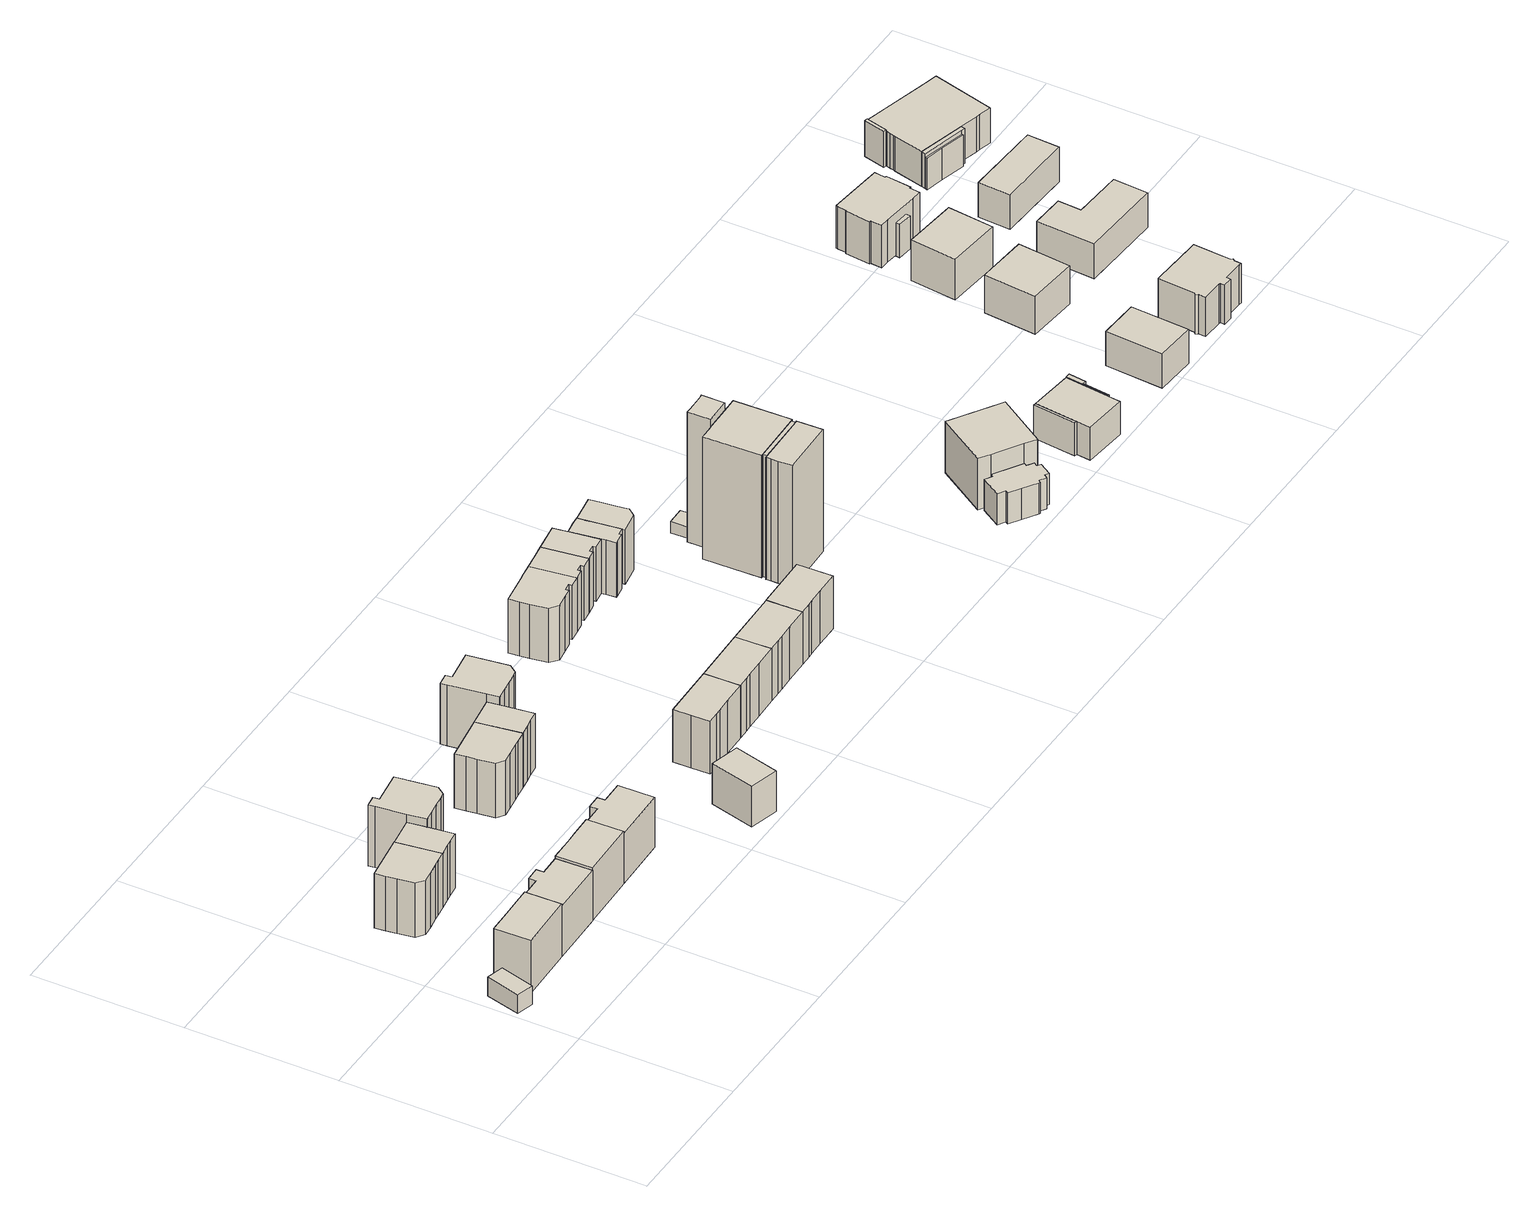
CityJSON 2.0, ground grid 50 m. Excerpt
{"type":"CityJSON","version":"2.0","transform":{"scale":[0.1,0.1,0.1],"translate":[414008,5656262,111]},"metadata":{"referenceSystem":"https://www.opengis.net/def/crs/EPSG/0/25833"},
"CityObjects":{
"building1":{"type":"Building","attributes":{"Dachtyp_tdc":"tdcGableRoof","Gemeindeschluessel":14612000,"Dachneigung":52.96,"QualitaetDacherkennung":8,"Geometrietyp2DReferenz":"3000","measuredHeight":13.03,"function":"31001_9998","roofType":"3100"},"geometry":[{"type":"Solid","lod":"1","boundaries":[[[[0,1,2,3]],[[4,5,6,7]],[[3,5,4,0]],[[2,6,5,3]],[[1,7,6,2]],[[0,4,7,1]]]]}]},
"building2":{"type":"Building","attributes":{"Gemeindeschluessel":14612000,"Geometrietyp2DReferenz":"3000","function":"31001_9998","roofType":"9999"},"children":["building2-1","building2-2"]},
"building2-1":{"type":"BuildingPart","attributes":{"Dachtyp_tdc":"tdcGableRoof","Dachneigung":65.82,"QualitaetDacherkennung":4,"Geometrietyp2DReferenz":"3000","measuredHeight":10.81,"roofType":"3100"},"parents":["building2"],"geometry":[{"type":"Solid","lod":"1","boundaries":[[[[8,9,10,11]],[[12,13,14,15]],[[11,13,12,8]],[[10,14,13,11]],[[9,15,14,10]],[[8,12,15,9]]]]}]},
"building2-2":{"type":"BuildingPart","attributes":{"Dachtyp_tdc":"tdcGableRoof","Dachneigung":36.92,"QualitaetDacherkennung":79,"Geometrietyp2DReferenz":"3000","measuredHeight":21.07,"roofType":"3100"},"parents":["building2"],"geometry":[{"type":"Solid","lod":"1","boundaries":[[[[16,17,18,19,20,21]],[[22,23,12,15,24,25]],[[21,23,22,16]],[[20,12,23,21]],[[19,15,12,20]],[[18,24,15,19]],[[17,25,24,18]],[[16,22,25,17]]]]}]},
"building3":{"type":"Building","attributes":{"Dachtyp_tdc":"tdcPolyFlatRoof","Gemeindeschluessel":14612000,"Dachneigung":0,"QualitaetDacherkennung":48,"Geometrietyp2DReferenz":"3000","measuredHeight":19.44,"function":"31001_9998","roofType":"1000"},"geometry":[{"type":"Solid","lod":"1","boundaries":[[[[26,27,28,29,30,31,32,33,34,35]],[[36,37,38,39,40,41,42,43,44,45]],[[35,37,36,26]],[[34,38,37,35]],[[33,39,38,34]],[[32,40,39,33]],[[31,41,40,32]],[[30,42,41,31]],[[29,43,42,30]],[[28,44,43,29]],[[27,45,44,28]],[[26,36,45,27]]]]}]},
"building4":{"type":"Building","attributes":{"Dachtyp_tdc":"tdcFreeFormRoof","Gemeindeschluessel":14612000,"Dachneigung":36.75,"QualitaetDacherkennung":77,"Geometrietyp2DReferenz":"3000","measuredHeight":21.07,"function":"31001_9998","roofType":"5000"},"geometry":[{"type":"Solid","lod":"1","boundaries":[[[[46,47,48,49,50,51,52,53]],[[24,54,55,56,57,58,59,25]],[[53,54,24,46]],[[52,55,54,53]],[[51,56,55,52]],[[50,57,56,51]],[[49,58,57,50]],[[48,59,58,49]],[[47,25,59,48]],[[46,24,25,47]]]]}]},
"building5":{"type":"Building","attributes":{"Dachtyp_tdc":"tdcPolyFlatRoof","Gemeindeschluessel":14612000,"Dachneigung":0,"QualitaetDacherkennung":42,"Geometrietyp2DReferenz":"3000","measuredHeight":19.34,"function":"31001_9998","roofType":"1000"},"geometry":[{"type":"Solid","lod":"1","boundaries":[[[[60,61,62,63,64,65,66]],[[67,44,43,68,69,70,71]],[[66,44,67,60]],[[65,43,44,66]],[[64,68,43,65]],[[63,69,68,64]],[[62,70,69,63]],[[61,71,70,62]],[[60,67,71,61]]]]}]},
"building6":{"type":"Building","attributes":{"Gemeindeschluessel":14612000,"Geometrietyp2DReferenz":"3000","function":"31001_9998","roofType":"9999"},"children":["building6-1","building6-2"]},
"building6-1":{"type":"BuildingPart","attributes":{"Dachtyp_tdc":"tdcGableRoof","Dachneigung":55.41,"QualitaetDacherkennung":7,"Geometrietyp2DReferenz":"3000","measuredHeight":3.96,"roofType":"3100"},"parents":["building6"],"geometry":[{"type":"Solid","lod":"1","boundaries":[[[[72,73,74,75]],[[76,77,78,79]],[[75,77,76,72]],[[74,78,77,75]],[[73,79,78,74]],[[72,76,79,73]]]]}]},
"building6-2":{"type":"BuildingPart","attributes":{"Dachtyp_tdc":"tdcGableRoof","Dachneigung":36.54,"QualitaetDacherkennung":77,"Geometrietyp2DReferenz":"3000","measuredHeight":21.03,"roofType":"3100"},"parents":["building6"],"geometry":[{"type":"Solid","lod":"1","boundaries":[[[[80,81,82,83,84,85]],[[79,86,87,88,89,76]],[[85,86,79,80]],[[84,87,86,85]],[[83,88,87,84]],[[82,89,88,83]],[[81,76,89,82]],[[80,79,76,81]]]]}]},
"building7":{"type":"Building","attributes":{"Dachtyp_tdc":"tdcPolyFlatRoof","Gemeindeschluessel":14612000,"Dachneigung":0,"QualitaetDacherkennung":43,"Geometrietyp2DReferenz":"3000","measuredHeight":21.77,"function":"31001_9998","roofType":"1000"},"geometry":[{"type":"Solid","lod":"1","boundaries":[[[[90,91,92,93,94,95,96,97,98,99,100,101,102,103,104,105]],[[106,107,108,109,110,111,112,113,114,115,116,117,118,119,120,121]],[[105,107,106,90]],[[104,108,107,105]],[[103,109,108,104]],[[102,110,109,103]],[[101,111,110,102]],[[100,112,111,101]],[[99,113,112,100]],[[98,114,113,99]],[[97,115,114,98]],[[96,116,115,97]],[[95,117,116,96]],[[94,118,117,95]],[[93,119,118,94]],[[92,120,119,93]],[[91,121,120,92]],[[90,106,121,91]]]]}]},
"building8":{"type":"Building","attributes":{"Dachtyp_tdc":"tdcFreeFormRoof","Gemeindeschluessel":14612000,"Dachneigung":36.73,"QualitaetDacherkennung":77,"Geometrietyp2DReferenz":"3000","measuredHeight":21,"function":"31001_9998","roofType":"5000"},"geometry":[{"type":"Solid","lod":"1","boundaries":[[[[122,123,124,125,126,127,128,129]],[[86,130,131,132,133,134,135,87]],[[129,130,86,122]],[[128,131,130,129]],[[127,132,131,128]],[[126,133,132,127]],[[125,134,133,126]],[[124,135,134,125]],[[123,87,135,124]],[[122,86,87,123]]]]}]},
"building9":{"type":"Building","attributes":{"Dachtyp_tdc":"tdcPolyFlatRoof","Gemeindeschluessel":14612000,"Dachneigung":0,"QualitaetDacherkennung":47,"Geometrietyp2DReferenz":"3000","measuredHeight":19.42,"function":"31001_9998","roofType":"1000"},"geometry":[{"type":"Solid","lod":"1","boundaries":[[[[136,137,138,139,140,141,142,143,144,145]],[[146,147,148,149,150,151,152,153,154,155]],[[145,147,146,136]],[[144,148,147,145]],[[143,149,148,144]],[[142,150,149,143]],[[141,151,150,142]],[[140,152,151,141]],[[139,153,152,140]],[[138,154,153,139]],[[137,155,154,138]],[[136,146,155,137]]]]}]},
"building10":{"type":"Building","attributes":{"Dachtyp_tdc":"tdcGableRoof","Gemeindeschluessel":14612000,"Dachneigung":37.45,"QualitaetDacherkennung":85,"Geometrietyp2DReferenz":"3000","measuredHeight":16.42,"function":"31001_9998","roofType":"3100"},"geometry":[{"type":"Solid","lod":"1","boundaries":[[[[156,157,158,159]],[[160,161,162,163]],[[159,161,160,156]],[[158,162,161,159]],[[157,163,162,158]],[[156,160,163,157]]]]}]},
"building11":{"type":"Building","attributes":{"Dachtyp_tdc":"tdcPolyFlatRoof","Gemeindeschluessel":14612000,"Dachneigung":0,"QualitaetDacherkennung":47,"Geometrietyp2DReferenz":"3000","measuredHeight":19.46,"function":"31001_9998","roofType":"1000"},"geometry":[{"type":"Solid","lod":"1","boundaries":[[[[164,165,166,167,168,169,170]],[[171,172,154,153,173,174,175]],[[170,172,171,164]],[[169,154,172,170]],[[168,153,154,169]],[[167,173,153,168]],[[166,174,173,167]],[[165,175,174,166]],[[164,171,175,165]]]]}]},
"building12":{"type":"Building","attributes":{"Dachtyp_tdc":"tdcPolyFlatRoof","Gemeindeschluessel":14612000,"Dachneigung":0,"QualitaetDacherkennung":45,"Geometrietyp2DReferenz":"3000","measuredHeight":21.79,"function":"31001_9998","roofType":"1000"},"geometry":[{"type":"Solid","lod":"1","boundaries":[[[[176,177,178,179,180,181,182,183,184,185,186,187,188]],[[189,190,191,192,193,194,195,196,197,198,199,200,201]],[[188,190,189,176]],[[187,191,190,188]],[[186,192,191,187]],[[185,193,192,186]],[[184,194,193,185]],[[183,195,194,184]],[[182,196,195,183]],[[181,197,196,182]],[[180,198,197,181]],[[179,199,198,180]],[[178,200,199,179]],[[177,201,200,178]],[[176,189,201,177]]]]}]},
"building13":{"type":"Building","attributes":{"Dachtyp_tdc":"tdcGableRoof","Gemeindeschluessel":14612000,"Dachneigung":37.02,"QualitaetDacherkennung":78,"Geometrietyp2DReferenz":"3000","measuredHeight":21.02,"function":"31001_9998","roofType":"3100"},"geometry":[{"type":"Solid","lod":"1","boundaries":[[[[202,203,204,205,206,207,208,209,210]],[[211,212,213,214,215,216,217,218,219]],[[210,212,211,202]],[[209,213,212,210]],[[208,214,213,209]],[[207,215,214,208]],[[206,216,215,207]],[[205,217,216,206]],[[204,218,217,205]],[[203,219,218,204]],[[202,211,219,203]]]]}]},
"building14":{"type":"Building","attributes":{"Dachtyp_tdc":"tdcGableRoof","Gemeindeschluessel":14612000,"Dachneigung":36.95,"QualitaetDacherkennung":79,"Geometrietyp2DReferenz":"3000","measuredHeight":21.02,"function":"31001_9998","roofType":"3100"},"geometry":[{"type":"Solid","lod":"1","boundaries":[[[[220,221,222,223,224,206,205,204,225]],[[226,227,218,217,216,228,229,230,231]],[[225,227,226,220]],[[204,218,227,225]],[[205,217,218,204]],[[206,216,217,205]],[[224,228,216,206]],[[223,229,228,224]],[[222,230,229,223]],[[221,231,230,222]],[[220,226,231,221]]]]}]},
"building15":{"type":"Building","attributes":{"Dachtyp_tdc":"tdcGableRoof","Gemeindeschluessel":14612000,"Dachneigung":36.9,"QualitaetDacherkennung":80,"Geometrietyp2DReferenz":"3000","measuredHeight":21.04,"function":"31001_9998","roofType":"3100"},"geometry":[{"type":"Solid","lod":"1","boundaries":[[[[232,233,234,235,236,224,237,222,238]],[[239,240,230,241,228,242,243,244,245]],[[238,240,239,232]],[[222,230,240,238]],[[237,241,230,222]],[[224,228,241,237]],[[236,242,228,224]],[[235,243,242,236]],[[234,244,243,235]],[[233,245,244,234]],[[232,239,245,233]]]]}]},
"building16":{"type":"Building","attributes":{"Dachtyp_tdc":"tdcPolyFlatRoof","Gemeindeschluessel":14612000,"Dachneigung":0,"QualitaetDacherkennung":48,"Geometrietyp2DReferenz":"3000","measuredHeight":19.46,"function":"31001_9998","roofType":"1000"},"geometry":[{"type":"Solid","lod":"1","boundaries":[[[[246,247,248,249,250,251,252,253,254,255,256,257,258,259]],[[260,261,262,263,264,265,266,267,268,269,270,271,272,273]],[[259,261,260,246]],[[258,262,261,259]],[[257,263,262,258]],[[256,264,263,257]],[[255,265,264,256]],[[254,266,265,255]],[[253,267,266,254]],[[252,268,267,253]],[[251,269,268,252]],[[250,270,269,251]],[[249,271,270,250]],[[248,272,271,249]],[[247,273,272,248]],[[246,260,273,247]]]]}]},
"building17":{"type":"Building","attributes":{"Dachtyp_tdc":"tdcPolyFlatRoof","Gemeindeschluessel":14612000,"Dachneigung":0,"QualitaetDacherkennung":49,"Geometrietyp2DReferenz":"3000","measuredHeight":19.46,"function":"31001_9998","roofType":"1000"},"geometry":[{"type":"Solid","lod":"1","boundaries":[[[[274,275,253,252,276,277,278,279,280,281]],[[282,283,284,285,286,287,288,268,267,289]],[[281,283,282,274]],[[280,284,283,281]],[[279,285,284,280]],[[278,286,285,279]],[[277,287,286,278]],[[276,288,287,277]],[[252,268,288,276]],[[253,267,268,252]],[[275,289,267,253]],[[274,282,289,275]]]]}]},
"building18":{"type":"Building","attributes":{"Dachtyp_tdc":"tdcFreeFormRoof","Gemeindeschluessel":14612000,"Dachneigung":36.89,"QualitaetDacherkennung":81,"Geometrietyp2DReferenz":"3000","measuredHeight":21.04,"function":"31001_9998","roofType":"5000"},"geometry":[{"type":"Solid","lod":"1","boundaries":[[[[290,291,292,293,294,295,296]],[[244,242,297,298,299,300,301]],[[296,242,244,290]],[[295,297,242,296]],[[294,298,297,295]],[[293,299,298,294]],[[292,300,299,293]],[[291,301,300,292]],[[290,244,301,291]]]]}]},
"building19":{"type":"Building","attributes":{"Dachtyp_tdc":"tdcPolyFlatRoof","Gemeindeschluessel":14612000,"Dachneigung":0,"QualitaetDacherkennung":46,"Geometrietyp2DReferenz":"3000","measuredHeight":19.4,"function":"31001_9998","roofType":"1000"},"geometry":[{"type":"Solid","lod":"1","boundaries":[[[[302,303,304,305,281,280,306,307,308,309]],[[310,311,312,313,314,284,283,315,316,317]],[[309,311,310,302]],[[308,312,311,309]],[[307,313,312,308]],[[306,314,313,307]],[[280,284,314,306]],[[281,283,284,280]],[[305,315,283,281]],[[304,316,315,305]],[[303,317,316,304]],[[302,310,317,303]]]]}]},
"building20":{"type":"Building","attributes":{"Gemeindeschluessel":14612000,"Geometrietyp2DReferenz":"3000","function":"31001_9998","roofType":"9999"},"children":["building20-1","building20-2"]},
"building20-1":{"type":"BuildingPart","attributes":{"Dachtyp_tdc":"tdcPolyFlatRoof","Dachneigung":0,"QualitaetDacherkennung":46,"Geometrietyp2DReferenz":"3000","measuredHeight":19.41,"roofType":"1000"},"parents":["building20"],"geometry":[{"type":"Solid","lod":"1","boundaries":[[[[318,319,320,321,322,323,324,325,326]],[[327,328,329,330,331,332,333,334,335]],[[326,328,327,318]],[[325,329,328,326]],[[324,330,329,325]],[[323,331,330,324]],[[322,332,331,323]],[[321,333,332,322]],[[320,334,333,321]],[[319,335,334,320]],[[318,327,335,319]]]]}]},
"building20-2":{"type":"BuildingPart","attributes":{"Dachtyp_tdc":"tdcPolyFlatRoof","Dachneigung":0,"QualitaetDacherkennung":53,"Geometrietyp2DReferenz":"3000","measuredHeight":19.45,"roofType":"1000"},"parents":["building20"],"geometry":[{"type":"Solid","lod":"1","boundaries":[[[[336,337,338,339,340,341,342,343,344,345]],[[327,346,347,348,349,350,310,317,351,328]],[[345,346,327,336]],[[344,347,346,345]],[[343,348,347,344]],[[342,349,348,343]],[[341,350,349,342]],[[340,310,350,341]],[[339,317,310,340]],[[338,351,317,339]],[[337,328,351,338]],[[336,327,328,337]]]]}]},
"building21":{"type":"Building","attributes":{"Gemeindeschluessel":14612000,"Geometrietyp2DReferenz":"3000","function":"31001_9998","roofType":"9999"},"children":["building21-1","building21-2","building21-3","building21-4","building21-5"]},
"building21-1":{"type":"BuildingPart","attributes":{"Dachtyp_tdc":"tdcPolyFlatRoof","Dachneigung":2.8,"QualitaetDacherkennung":56,"Geometrietyp2DReferenz":"3000","measuredHeight":43.86,"roofType":"2100"},"parents":["building21"],"geometry":[{"type":"Solid","lod":"1","boundaries":[[[[352,353,354,355,356,357,358,359,360]],[[361,362,363,364,365,366,367,368,369]],[[360,362,361,352]],[[359,363,362,360]],[[358,364,363,359]],[[357,365,364,358]],[[356,366,365,357]],[[355,367,366,356]],[[354,368,367,355]],[[353,369,368,354]],[[352,361,369,353]]]]}]},
"building21-2":{"type":"BuildingPart","attributes":{"Dachtyp_tdc":"tdcPolyFlatRoof","Dachneigung":0,"QualitaetDacherkennung":54,"Geometrietyp2DReferenz":"3000","measuredHeight":43.73,"roofType":"1000"},"parents":["building21"],"geometry":[{"type":"Solid","lod":"1","boundaries":[[[[370,371,372,373,374,375,376,377,378]],[[379,380,381,382,383,384,385,386,387]],[[378,379,387,370]],[[377,380,379,378]],[[376,381,380,377]],[[375,382,381,376]],[[374,383,382,375]],[[373,384,383,374]],[[372,385,384,373]],[[371,386,385,372]],[[370,387,386,371]]]]}]},
"building21-3":{"type":"BuildingPart","attributes":{"Dachtyp_tdc":"tdcPolyFlatRoof","Dachneigung":0,"QualitaetDacherkennung":83,"Geometrietyp2DReferenz":"3000","measuredHeight":4.02,"roofType":"1000"},"parents":["building21"],"geometry":[{"type":"Solid","lod":"1","boundaries":[[[[388,389,390,391]],[[392,393,394,395]],[[390,393,392,391]],[[389,394,393,390]],[[388,395,394,389]],[[391,392,395,388]]]]}]},
"building21-4":{"type":"BuildingPart","attributes":{"Dachtyp_tdc":"tdcPolyFlatRoof","Dachneigung":0,"QualitaetDacherkennung":42,"Geometrietyp2DReferenz":"3000","measuredHeight":46.57,"roofType":"1000"},"parents":["building21"],"geometry":[{"type":"Solid","lod":"1","boundaries":[[[[396,397,398,399,400,401]],[[395,402,384,383,403,392]],[[401,395,392,396]],[[400,402,395,401]],[[399,384,402,400]],[[398,383,384,399]],[[397,403,383,398]],[[396,392,403,397]]]]}]},
"building21-5":{"type":"BuildingPart","attributes":{"Dachtyp_tdc":"tdcPolyFlatRoof","Dachneigung":8.74,"QualitaetDacherkennung":70,"Geometrietyp2DReferenz":"3000","measuredHeight":43.87,"roofType":"2100"},"parents":["building21"],"geometry":[{"type":"Solid","lod":"1","boundaries":[[[[378,404,405,370]],[[387,367,366,379]],[[405,367,387,370]],[[404,366,367,405]],[[378,379,366,404]],[[370,387,379,378]]]]}]},
"building22":{"type":"Building","attributes":{"Dachtyp_tdc":"tdcFreeFormRoof","Gemeindeschluessel":14612000,"Dachneigung":22.92,"QualitaetDacherkennung":34,"Geometrietyp2DReferenz":"3000","measuredHeight":14.5,"function":"31001_9998","roofType":"5000"},"geometry":[{"type":"Solid","lod":"1","boundaries":[[[[406,407,408,409,410,411,412,413,414,415,416,417,418,419,420,421,422,423]],[[424,425,426,427,428,429,430,431,432,433,434,435,436,437,438,439,440,441]],[[423,425,424,406]],[[422,426,425,423]],[[421,427,426,422]],[[420,428,427,421]],[[419,429,428,420]],[[418,430,429,419]],[[417,431,430,418]],[[416,432,431,417]],[[415,433,432,416]],[[414,434,433,415]],[[413,435,434,414]],[[412,436,435,413]],[[411,437,436,412]],[[410,438,437,411]],[[409,439,438,410]],[[408,440,439,409]],[[407,441,440,408]],[[406,424,441,407]]]]}]},
"building23":{"type":"Building","attributes":{"Dachtyp_tdc":"tdcTentRoof","Gemeindeschluessel":14612000,"Dachneigung":24.36,"QualitaetDacherkennung":64,"Geometrietyp2DReferenz":"3000","measuredHeight":20.63,"function":"31001_9998","roofType":"3500"},"geometry":[{"type":"Solid","lod":"1","boundaries":[[[[442,443,444,445,446,447]],[[448,449,450,451,452,453]],[[447,449,448,442]],[[446,450,449,447]],[[445,451,450,446]],[[444,452,451,445]],[[443,453,452,444]],[[442,448,453,443]]]]}]},
"building24":{"type":"Building","attributes":{"Gemeindeschluessel":14612000,"Geometrietyp2DReferenz":"3000","function":"31001_9998","roofType":"9999"},"children":["building24-1","building24-2","building24-3"]},
"building24-1":{"type":"BuildingPart","attributes":{"Dachtyp_tdc":"tdcPolyFlatRoof","Dachneigung":0,"QualitaetDacherkennung":59,"Geometrietyp2DReferenz":"3000","measuredHeight":11.8,"roofType":"1000"},"parents":["building24"],"geometry":[{"type":"Solid","lod":"1","boundaries":[[[[454,455,456,457,458,459]],[[460,461,462,463,464,465]],[[459,461,460,454]],[[458,462,461,459]],[[457,463,462,458]],[[456,464,463,457]],[[455,465,464,456]],[[454,460,465,455]]]]}]},
"building24-2":{"type":"BuildingPart","attributes":{"Dachtyp_tdc":"tdcPolyFlatRoof","Dachneigung":3.38,"QualitaetDacherkennung":43,"Geometrietyp2DReferenz":"3000","measuredHeight":12.26,"roofType":"2100"},"parents":["building24"],"geometry":[{"type":"Solid","lod":"1","boundaries":[[[[466,458,457,467]],[[468,469,463,462]],[[467,469,468,466]],[[457,463,469,467]],[[458,462,463,457]],[[466,468,462,458]]]]}]},
"building24-3":{"type":"BuildingPart","attributes":{"Dachtyp_tdc":"tdcPolyFlatRoof","Dachneigung":0,"QualitaetDacherkennung":63,"Geometrietyp2DReferenz":"3000","measuredHeight":12.09,"roofType":"1000"},"parents":["building24"],"geometry":[{"type":"Solid","lod":"1","boundaries":[[[[470,471,472,473,474,475]],[[476,477,465,464,478,479]],[[475,477,476,470]],[[474,465,477,475]],[[473,464,465,474]],[[472,478,464,473]],[[471,479,478,472]],[[470,476,479,471]]]]}]},
"building25":{"type":"Building","attributes":{"Dachtyp_tdc":"tdcPolyFlatRoof","Gemeindeschluessel":14612000,"Dachneigung":0,"QualitaetDacherkennung":65,"Geometrietyp2DReferenz":"3000","measuredHeight":12.22,"function":"31001_9998","roofType":"1000"},"geometry":[{"type":"Solid","lod":"1","boundaries":[[[[480,481,482,483]],[[484,485,486,487]],[[483,485,484,480]],[[482,486,485,483]],[[481,487,486,482]],[[480,484,487,481]]]]}]},
"building26":{"type":"Building","attributes":{"Dachtyp_tdc":"tdcPolyFlatRoof","Gemeindeschluessel":14612000,"Dachneigung":0,"QualitaetDacherkennung":71,"Geometrietyp2DReferenz":"3000","measuredHeight":13.63,"function":"31001_9998","roofType":"1000"},"geometry":[{"type":"Solid","lod":"1","boundaries":[[[[488,489,490,491]],[[492,493,494,495]],[[491,493,492,488]],[[490,494,493,491]],[[489,495,494,490]],[[488,492,495,489]]]]}]},
"building27":{"type":"Building","attributes":{"Dachtyp_tdc":"tdcPolyFlatRoof","Gemeindeschluessel":14612000,"Dachneigung":0,"QualitaetDacherkennung":56,"Geometrietyp2DReferenz":"3000","measuredHeight":14.56,"function":"31001_9998","roofType":"1000"},"geometry":[{"type":"Solid","lod":"1","boundaries":[[[[496,497,498,499]],[[500,501,502,503]],[[499,501,500,496]],[[498,502,501,499]],[[497,503,502,498]],[[496,500,503,497]]]]}]},
"building28":{"type":"Building","attributes":{"Dachtyp_tdc":"tdcFreeFormRoof","Gemeindeschluessel":14612000,"Dachneigung":38.1,"QualitaetDacherkennung":55,"Geometrietyp2DReferenz":"3000","measuredHeight":17.68,"function":"31001_9998","roofType":"5000"},"geometry":[{"type":"Solid","lod":"1","boundaries":[[[[504,505,506,507,508,509,510,511,512,513,514,515,516,517,518,519,520,521]],[[522,523,524,525,526,527,528,529,530,531,532,533,534,535,536,537,538,539]],[[521,523,522,504]],[[520,524,523,521]],[[519,525,524,520]],[[518,526,525,519]],[[517,527,526,518]],[[516,528,527,517]],[[515,529,528,516]],[[514,530,529,515]],[[513,531,530,514]],[[512,532,531,513]],[[511,533,532,512]],[[510,534,533,511]],[[509,535,534,510]],[[508,536,535,509]],[[507,537,536,508]],[[506,538,537,507]],[[505,539,538,506]],[[504,522,539,505]]]]}]},
"building29":{"type":"Building","attributes":{"Gemeindeschluessel":14612000,"Geometrietyp2DReferenz":"3000","function":"31001_9998","roofType":"9999"},"children":["building29-1","building29-2"]},
"building29-1":{"type":"BuildingPart","attributes":{"Dachtyp_tdc":"tdcHipRoof","Dachneigung":18.34,"QualitaetDacherkennung":44,"Geometrietyp2DReferenz":"3000","measuredHeight":16.9,"roofType":"3200"},"parents":["building29"],"geometry":[{"type":"Solid","lod":"1","boundaries":[[[[540,541,542,543,544,545,546,547,548,549,550,551,552,553,554,555]],[[556,557,558,559,560,561,562,563,564,565,566,567,568,569,570,571]],[[555,557,556,540]],[[554,558,557,555]],[[553,559,558,554]],[[552,560,559,553]],[[551,561,560,552]],[[550,562,561,551]],[[549,563,562,550]],[[548,564,563,549]],[[547,565,564,548]],[[546,566,565,547]],[[545,567,566,546]],[[544,568,567,545]],[[543,569,568,544]],[[542,570,569,543]],[[541,571,570,542]],[[540,556,571,541]]]]}]},
"building29-2":{"type":"BuildingPart","attributes":{"Dachtyp_tdc":"tdcPolyFlatRoof","Dachneigung":37.01,"QualitaetDacherkennung":21,"Geometrietyp2DReferenz":"3000","measuredHeight":12.39,"roofType":"2100"},"parents":["building29"],"geometry":[{"type":"Solid","lod":"1","boundaries":[[[[572,573,574,575,576,577]],[[560,578,579,580,581,561]],[[577,560,561,572]],[[576,578,560,577]],[[575,579,578,576]],[[574,580,579,575]],[[573,581,580,574]],[[572,561,581,573]]]]}]},
"building30":{"type":"Building","attributes":{"Dachtyp_tdc":"tdcFreeFormRoof","Gemeindeschluessel":14612000,"Dachneigung":10.04,"QualitaetDacherkennung":30,"Geometrietyp2DReferenz":"3000","measuredHeight":12.88,"function":"31001_9998","roofType":"5000"},"geometry":[{"type":"Solid","lod":"1","boundaries":[[[[582,583,584,585,586,587]],[[588,589,590,591,592,593]],[[587,589,588,582]],[[586,590,589,587]],[[585,591,590,586]],[[584,592,591,585]],[[583,593,592,584]],[[582,588,593,583]]]]}]},
"building31":{"type":"Building","attributes":{"Dachtyp_tdc":"tdcPolyFlatRoof","Gemeindeschluessel":14612000,"Dachneigung":0,"QualitaetDacherkennung":75,"Geometrietyp2DReferenz":"3000","measuredHeight":12.39,"function":"31001_9998","roofType":"1000"},"geometry":[{"type":"Solid","lod":"1","boundaries":[[[[594,595,596,597]],[[598,599,600,601]],[[597,599,598,594]],[[596,600,599,597]],[[595,601,600,596]],[[594,598,601,595]]]]}]},
"building32":{"type":"Building","attributes":{"Gemeindeschluessel":14612000,"Geometrietyp2DReferenz":"3000","function":"31001_9998","roofType":"9999"},"children":["building32-1","building32-2","building32-3","building32-4"]},
"building32-1":{"type":"BuildingPart","attributes":{"Dachtyp_tdc":"tdcPolyFlatRoof","Dachneigung":0,"QualitaetDacherkennung":27,"Geometrietyp2DReferenz":"3000","measuredHeight":12.43,"roofType":"1000"},"parents":["building32"],"geometry":[{"type":"Solid","lod":"1","boundaries":[[[[602,603,604,605,606]],[[607,608,609,610,611]],[[606,608,607,602]],[[605,609,608,606]],[[604,610,609,605]],[[603,611,610,604]],[[602,607,611,603]]]]}]},
"building32-2":{"type":"BuildingPart","attributes":{"Dachtyp_tdc":"tdcGableRoof","Dachneigung":22.01,"QualitaetDacherkennung":5,"Geometrietyp2DReferenz":"3000","measuredHeight":13.09,"roofType":"3100"},"parents":["building32"],"geometry":[{"type":"Solid","lod":"1","boundaries":[[[[612,613,614,615,616,617]],[[618,619,610,620,609,621]],[[617,619,618,612]],[[616,610,619,617]],[[615,620,610,616]],[[614,609,620,615]],[[613,621,609,614]],[[612,618,621,613]]]]}]},
"building32-3":{"type":"BuildingPart","attributes":{"Dachtyp_tdc":"tdcPolyFlatRoof","Dachneigung":0,"QualitaetDacherkennung":73,"Geometrietyp2DReferenz":"3000","measuredHeight":12.45,"roofType":"1000"},"parents":["building32"],"geometry":[{"type":"Solid","lod":"1","boundaries":[[[[622,623,624,625,626,627,603,602,628,629,630,631,632,633,634]],[[635,636,637,638,639,640,641,642,607,611,643,644,645,646,647]],[[634,636,635,622]],[[633,637,636,634]],[[632,638,637,633]],[[631,639,638,632]],[[630,640,639,631]],[[629,641,640,630]],[[628,642,641,629]],[[602,607,642,628]],[[603,611,607,602]],[[627,643,611,603]],[[626,644,643,627]],[[625,645,644,626]],[[624,646,645,625]],[[623,647,646,624]],[[622,635,647,623]]]]}]},
"building32-4":{"type":"BuildingPart","attributes":{"Dachtyp_tdc":"tdcFreeFormRoof","Dachneigung":72.76,"QualitaetDacherkennung":22,"Geometrietyp2DReferenz":"3000","measuredHeight":13.62,"roofType":"5000"},"parents":["building32"],"geometry":[{"type":"Solid","lod":"1","boundaries":[[[[648,649,650,651]],[[652,653,635,647]],[[651,653,652,648]],[[650,635,653,651]],[[649,647,635,650]],[[648,652,647,649]]]]}]}
},
"vertices":[
[33,315,82],[3,200,82],[60,185,82],[91,300,82],[33,315,15],[91,300,15],[60,185,15],[3,200,15],
[175,333,93],[221,335,93],[220,360,93],[175,358,93],[175,333,17],[175,358,17],[220,360,17],[221,335,17],
[102,212,206],[291,218,206],[288,337,206],[221,335,206],[175,333,206],[99,331,206],[102,212,17],[99,331,17],[288,337,17],[291,218,17],
[280,623,199],[304,626,199],[338,631,199],[317,777,199],[162,755,199],[167,720,199],[172,685,199],[180,632,199],[207,612,199],[243,617,199],[280,623,4],[243,617,4],[207,612,4],[180,632,4],[172,685,4],[167,720,4],[162,755,4],[317,777,4],[338,631,4],[304,626,4],
[288,337,197],[291,218,197],[479,223,197],[475,342,197],[405,340,197],[404,365,197],[358,363,197],[359,339,197],[359,339,17],[358,363,17],[404,365,17],[405,340,17],[475,342,17],[479,223,17],
[375,637,198],[399,640,198],[436,645,198],[424,729,198],[415,791,198],[317,777,198],[338,631,198],[375,637,4],[415,791,4],[424,729,4],[436,645,4],[399,640,4],
[553,344,40],[598,346,40],[598,371,40],[552,370,40],[553,344,18],[552,370,18],[598,371,18],[598,346,18],
[598,346,206],[553,344,206],[475,342,206],[479,223,206],[670,229,206],[666,348,206],[666,348,18],[670,229,18],[479,223,18],[475,342,18],
[526,743,227],[547,746,227],[567,774,227],[556,849,227],[553,869,227],[553,874,227],[548,907,227],[439,892,227],[436,912,227],[399,907,227],[402,886,227],[415,791,227],[424,729,227],[427,729,227],[456,733,227],[493,738,227],[526,743,9],[493,738,9],[456,733,9],[427,729,9],[424,729,9],[415,791,9],[402,886,9],[399,907,9],[436,912,9],[439,892,9],[548,907,9],[553,874,9],[553,869,9],[556,849,9],[567,774,9],[547,746,9],
[666,348,197],[670,229,197],[860,235,197],[857,353,197],[780,351,197],[779,376,197],[734,375,197],[734,350,197],[734,350,18],[734,375,18],[779,376,18],[780,351,18],[857,353,18],[860,235,18],
[875,695,198],[898,699,198],[935,704,198],[913,850,198],[757,827,198],[762,792,198],[767,758,198],[775,703,198],[801,685,198],[835,690,198],[875,695,4],[835,690,4],[801,685,4],[775,703,4],[767,758,4],[762,792,4],[757,827,4],[913,850,4],[935,704,4],[898,699,4],
[1074,40,164],[1171,15,164],[1210,165,164],[1113,190,164],[1074,40,19],[1113,190,19],[1210,165,19],[1171,15,19],
[994,713,199],[1031,718,199],[1016,825,199],[1010,864,199],[913,850,199],[935,704,199],[970,709,199],[994,713,4],[970,709,4],[1010,864,4],[1016,825,4],[1031,718,4],
[1123,840,227],[1138,843,227],[1158,870,227],[1139,1004,227],[1032,988,227],[1029,1009,227],[990,1003,227],[993,982,227],[1010,864,227],[1016,825,227],[1019,825,227],[1054,830,227],[1088,835,227],[1123,840,9],[1088,835,9],[1054,830,9],[1019,825,9],[1016,825,9],[1010,864,9],[993,982,9],[990,1003,9],[1029,1009,9],[1032,988,9],[1139,1004,9],[1158,870,9],[1138,843,9],
[1290,265,206],[1342,267,206],[1419,269,206],[1418,329,206],[1416,387,206],[1229,382,206],[1230,323,206],[1232,263,206],[1271,264,206],[1290,265,18],[1271,264,18],[1232,263,18],[1230,323,18],[1229,382,18],[1416,387,18],[1418,329,18],[1419,269,18],[1342,267,18],
[1476,271,206],[1534,273,206],[1611,275,206],[1609,334,206],[1608,393,206],[1457,270,206],[1476,271,18],[1457,270,18],[1608,393,18],[1609,334,18],[1611,275,18],[1534,273,18],
[1671,277,206],[1723,279,206],[1802,281,206],[1800,340,206],[1798,398,206],[1609,335,206],[1651,276,206],[1671,277,18],[1651,276,18],[1609,335,18],[1798,398,18],[1800,340,18],[1802,281,18],[1723,279,18],
[1492,896,206],[1536,903,206],[1566,907,206],[1565,917,206],[1589,921,206],[1591,911,206],[1628,916,206],[1607,1062,206],[1568,1057,206],[1546,1053,206],[1447,1039,206],[1452,1003,206],[1456,973,206],[1465,917,206],[1492,896,12],[1465,917,12],[1456,973,12],[1452,1003,12],[1447,1039,12],[1546,1053,12],[1568,1057,12],[1607,1062,12],[1628,916,12],[1591,911,12],[1589,921,12],[1565,917,12],[1566,907,12],[1536,903,12],
[1661,1070,206],[1640,1067,206],[1661,921,206],[1660,932,206],[1682,935,206],[1684,924,206],[1722,930,206],[1701,1076,206],[1661,1070,12],[1701,1076,12],[1722,930,12],[1684,924,12],[1682,935,12],[1660,932,12],[1661,921,12],[1640,1067,12],
[1802,281,207],[1840,282,207],[1858,283,207],[1910,285,207],[1988,287,207],[1985,403,207],[1798,398,207],[1985,403,18],[1988,287,18],[1910,285,18],[1858,283,18],[1840,282,18],
[1816,943,206],[1802,1042,206],[1799,1059,206],[1794,1090,206],[1755,934,206],[1753,945,206],[1777,948,206],[1778,938,206],[1816,943,12],[1778,938,12],[1777,948,12],[1753,945,12],[1755,934,12],[1794,1090,12],[1799,1059,12],[1802,1042,12],
[1886,914,206],[1887,905,206],[1957,916,206],[1978,943,206],[1975,959,206],[1971,990,206],[1966,1026,206],[1960,1065,206],[1867,1051,206],[1886,914,12],[1867,1051,12],[1960,1065,12],[1966,1026,12],[1971,990,12],[1975,959,12],[1978,943,12],[1957,916,12],[1887,905,12],
[1886,914,207],[1867,1051,207],[1840,1048,207],[1802,1042,207],[1816,943,207],[1819,929,207],[1823,896,207],[1826,897,207],[1863,902,207],[1862,910,207],[1862,910,12],[1863,902,12],[1826,897,12],[1823,896,12],[1819,929,12],[1840,1048,12],
[2093,477,459],[2281,482,459],[2278,568,459],[2271,567,459],[2097,562,459],[2090,562,459],[2090,560,459],[2091,546,459],[2091,523,459],[2093,477,22],[2091,523,22],[2091,546,22],[2090,560,22],[2090,562,22],[2097,562,22],[2271,567,22],[2278,568,22],[2281,482,22],
[2271,581,460],[2278,582,460],[2272,770,460],[2221,768,460],[2134,766,460],[2134,765,460],[2084,764,460],[2090,576,460],[2097,576,460],[2097,576,22],[2090,576,22],[2084,764,22],[2134,765,22],[2134,766,22],[2221,768,22],[2272,770,22],[2278,582,22],[2271,581,22],
[2206,842,63],[2204,903,63],[2145,902,63],[2147,840,63],[2147,840,22],[2145,902,22],[2204,903,22],[2206,842,22],
[2147,840,488],[2132,840,488],[2134,766,488],[2221,768,488],[2219,843,488],[2206,842,488],[2219,843,22],[2132,840,22],
[2097,562,460],[2271,567,460],
[2781,104,135],[2787,113,135],[2697,171,135],[2691,162,135],[2668,177,135],[2626,112,135],[2650,97,135],[2644,88,135],[2683,63,135],[2730,33,135],[2733,31,135],[2739,40,135],[2760,26,135],[2768,37,135],[2781,29,135],[2807,70,135],[2795,78,135],[2803,90,135],[2781,104,24],[2803,90,24],[2795,78,24],[2807,70,24],[2781,29,24],[2768,37,24],[2760,26,24],[2739,40,24],[2733,31,24],[2730,33,24],[2683,63,24],[2644,88,24],[2650,97,24],[2626,112,24],[2668,177,24],[2691,162,24],[2697,171,24],[2787,113,24],
[2928,254,207],[2767,358,207],[2661,194,207],[2697,171,207],[2787,113,207],[2822,90,207],[2928,254,23],[2822,90,23],[2787,113,23],[2697,171,23],[2661,194,23],[2767,358,23],
[3169,16,135],[3174,58,135],[3191,204,135],[3045,221,135],[3029,79,135],[3024,32,135],[3169,16,17],[3024,32,17],[3029,79,17],[3045,221,17],[3191,204,17],[3174,58,17],
[3020,80,135],[3035,222,135],[3020,80,17],[3035,222,17],
[3189,147,137],[3200,145,137],[3207,203,137],[3191,204,137],[3174,58,137],[3179,57,137],[3189,147,17],[3179,57,17],[3207,203,17],[3200,145,17],
[3560,198,141],[3425,206,141],[3412,15,141],[3548,6,141],[3560,198,19],[3548,6,19],[3412,15,19],[3425,206,19],
[3644,610,153],[3473,626,153],[3456,452,153],[3627,435,153],[3644,610,17],[3627,435,17],[3456,452,17],[3473,626,17],
[3682,859,164],[3499,879,164],[3482,726,164],[3665,706,164],[3682,859,19],[3665,706,19],[3482,726,19],[3499,879,19],
[3808,14,142],[3809,29,142],[3877,25,142],[3885,24,142],[3887,48,142],[3893,54,142],[3888,60,142],[3896,184,142],[3820,189,142],[3786,191,142],[3711,196,142],[3703,72,142],[3696,67,142],[3702,60,142],[3700,36,142],[3772,32,142],[3777,31,142],[3776,16,142],[3808,14,1],[3776,16,1],[3777,31,1],[3772,32,1],[3700,36,1],[3702,60,1],[3696,67,1],[3703,72,1],[3711,196,1],[3786,191,1],[3820,189,1],[3896,184,1],[3888,60,1],[3893,54,1],[3887,48,1],[3885,24,1],[3877,25,1],[3809,29,1],
[3719,1082,167],[3714,1082,167],[3717,1112,167],[3718,1119,167],[3531,1140,167],[3530,1134,167],[3527,1104,167],[3522,1104,167],[3513,1020,167],[3518,1020,167],[3514,983,167],[3546,980,167],[3667,966,167],[3700,963,167],[3704,999,167],[3709,998,167],[3719,1082,15],[3709,998,15],[3704,999,15],[3700,963,15],[3667,966,15],[3546,980,15],[3514,983,15],[3518,1020,15],[3513,1020,15],[3522,1104,15],[3527,1104,15],[3530,1134,15],[3531,1140,15],[3718,1119,15],[3717,1112,15],[3714,1082,15],
[3546,980,134],[3582,976,134],[3580,961,134],[3630,955,134],[3632,970,134],[3667,966,134],[3632,970,15],[3630,955,15],[3580,961,15],[3582,976,15],
[4043,526,147],[3874,537,147],[3879,614,147],[3767,621,147],[3755,428,147],[4036,411,147],[4043,526,23],[4036,411,23],[3755,428,23],[3767,621,23],[3879,614,23],[3874,537,23],
[4107,841,144],[3847,855,144],[3841,749,144],[4101,735,144],[4107,841,20],[4101,735,20],[3841,749,20],[3847,855,20],
[4054,1026,140],[3898,1067,140],[3894,1054,140],[4038,1016,140],[4050,1013,140],[4054,1026,15],[4050,1013,15],[4038,1016,15],[3894,1054,15],[3898,1067,15],
[3951,1032,128],[4037,1010,128],[4038,1016,128],[3953,1039,128],[3894,1054,128],[3892,1046,128],[3951,1032,15],[3892,1046,15],[3953,1039,15],[4037,1010,15],
[3950,1273,140],[3932,1202,140],[3931,1197,140],[3928,1186,140],[3925,1173,140],[3923,1167,140],[4114,1010,140],[4128,1007,140],[4168,996,140],[4222,1202,140],[4207,1206,140],[4170,1215,140],[4020,1255,140],[3950,1273,15],[4020,1255,15],[4170,1215,15],[4207,1206,15],[4222,1202,15],[4168,996,15],[4128,1007,15],[4114,1010,15],[3923,1167,15],[3925,1173,15],[3928,1186,15],[3931,1197,15],[3932,1202,15],
[3922,1204,144],[3932,1202,144],[3950,1273,144],[3941,1276,144],[3922,1204,15],[3941,1276,15]
]}
